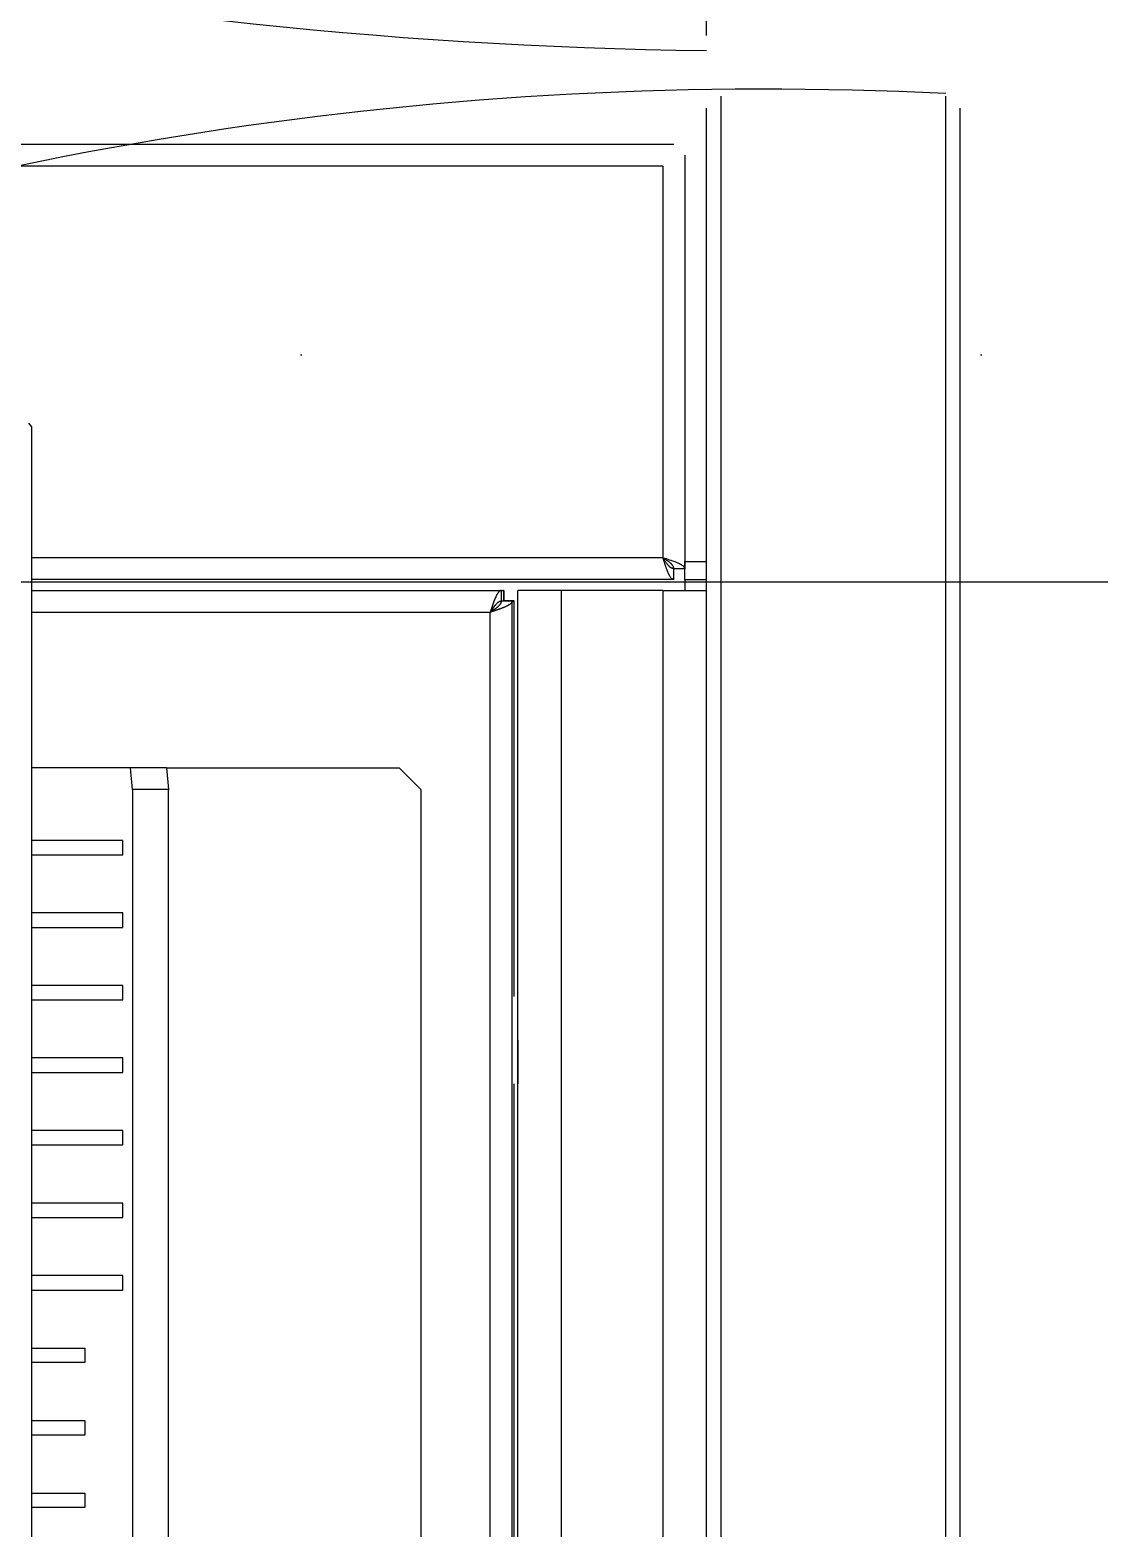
# Model space of a CAD drawing. Header units: millimetres. Extents: x -15291 to 293567, y -98510 to 49398.
# Drawn here: x 50222.1 to 50369.5, y 25769.6 to 25976.1 of the extents above; entities that cross this region are included whole.
import ezdxf

# ---------------------------------------------------------------- set-up
doc = ezdxf.new("R2010")
doc.units = ezdxf.units.MM
doc.header["$LTSCALE"] = 50
doc.header["$MEASUREMENT"] = 0
doc.linetypes.add('AUSGEZOGEN', pattern=[0])
doc.linetypes.add('PHANTOM2', pattern=[1.25, 0.625, -0.125, 0.125, -0.125, 0.125, -0.125])
for name, color, linetype in [('DV16_Standard', 7, 'CONTINUOUS'), ('FFU', 4, 'CONTINUOUS'), ('RASTER', 30, 'AUSGEZOGEN'), ('Standard', 7, 'CONTINUOUS')]:
    doc.layers.add(name, color=color, linetype=linetype)

msp = doc.modelspace()

# ---------------------------------------------------------------- hatches: boundary and pattern name
at = {"layer": 'FFU'}
h = msp.add_hatch(dxfattribs=at)
h.set_pattern_fill('DOTS,_I', color=256, scale=1500, style=2)
h.set_pattern_definition([(0, (900, -3600), (46.875, 93.75), [0, -93.75])])
h.paths.add_polyline_path([(50110, 25900), (51010, 25900), (51010, 27100), (50110, 27100)])

# ---------------------------------------------------------------- linework, layer by layer
at = {"layer": 'DV16_Standard', "color": 7, "linetype": 'Continuous', "ltscale": 254}
for p, q in [((50315.34, 25975.32), (50315.34, 26635.32)), ((50317.34, 25966.95), (50317.34, 25456.7)), ((50317.34, 25966.95), (50317.34, 25456.7)), ((50348.34, 25456.7), (50348.34, 25966.95)), ((50315.34, 25458.32), (50315.34, 25965.32)), ((50315.34, 25458.32), (50315.34, 25965.32)), ((50350.34, 25458.32), (50350.34, 25965.32)), ((50310.84, 25960.32), (50107.34, 25960.32)), ((50312.34, 25958.82), (50312.34, 25901.82)), ((50309.34, 25957.32), (50107.34, 25957.32)), ((50309.34, 25957.32), (50309.34, 25903.32)), ((50312.34, 25952.82), (50312.34, 25902.82)), ((50221.84, 25921.87), (50222.29, 25921.37)), ((50222.29, 25921.37), (50222.29, 25502.37)), ((50309.34, 25903.32), (50222.29, 25903.32)), ((50312.34, 25900.32), (50312.34, 25902.82)), ((50312.34, 25902.82), (50315.34, 25902.82)), ((50310.84, 25900.32), (50222.29, 25900.32)), ((50310.84, 25900.32), (50310.84, 25901.82)), ((50312.34, 25901.82), (50310.84, 25901.82)), ((50312.34, 25900.32), (50312.34, 25898.82)), ((50312.34, 25900.32), (50315.34, 25900.32)), ((50222.29, 25898.82), (50287.03, 25898.82)), ((50287.04, 25898.82), (50287.03, 25898.82)), ((50287.03, 25898.82), (50287.34, 25898.82)), ((50287.04, 25898.82), (50287.04, 25897.34)), ((50287.34, 25898.82), (50287.34, 25897.34)), ((50287.4, 25898.81), (50287.34, 25898.82)), ((50287.4, 25898.81), (50287.39, 25897.37)), ((50295.34, 25898.82), (50289.34, 25898.82)), ((50289.34, 25764.32), (50289.34, 25898.82)), ((50295.34, 25764.32), (50295.34, 25898.82)), ((50309.34, 25898.82), (50295.34, 25898.82)), ((50309.34, 25898.82), (50309.34, 25764.32)), ((50309.34, 25898.82), (50315.34, 25898.82)), ((50222.29, 25895.82), (50285.53, 25895.82)), ((50285.53, 25764.32), (50285.53, 25895.82)), ((50288.53, 25897.34), (50287.04, 25897.34)), ((50288.84, 25897.37), (50287.38, 25897.37)), ((50288.53, 25764.32), (50288.53, 25897.34)), ((50288.53, 25897.32), (50288.83, 25897.32)), ((50288.84, 25842.82), (50288.84, 25897.37)), ((50235.93, 25874.37), (50222.29, 25874.37)), ((50236.19, 25871.37), (50235.93, 25874.37)), ((50240.91, 25874.37), (50235.93, 25874.37)), ((50240.91, 25874.37), (50272.99, 25874.37)), ((50240.91, 25874.37), (50241.17, 25871.37)), ((50275.97, 25871.37), (50272.99, 25874.37)), ((50236.19, 25871.37), (50236.19, 25552.37)), ((50241.17, 25871.37), (50236.19, 25871.37)), ((50241.17, 25552.37), (50241.17, 25871.37)), ((50275.97, 25871.37), (50275.97, 25764.32)), ((50234.88, 25864.37), (50222.29, 25864.37)), ((50234.88, 25862.37), (50234.88, 25864.37)), ((50222.29, 25862.37), (50234.88, 25862.37)), ((50234.88, 25854.37), (50222.29, 25854.37)), ((50222.29, 25852.37), (50234.88, 25852.37)), ((50234.88, 25852.37), (50234.88, 25854.37)), ((50234.88, 25844.37), (50222.29, 25844.37)), ((50234.88, 25842.37), (50234.88, 25844.37)), ((50222.29, 25842.37), (50234.88, 25842.37)), ((50289.34, 25836.82), (50289.34, 25842.82)), ((50289.34, 25836.82), (50289.34, 25830.82)), ((50234.88, 25834.37), (50222.29, 25834.37)), ((50234.88, 25832.37), (50234.88, 25834.37)), ((50222.29, 25832.37), (50234.88, 25832.37)), ((50288.84, 25764.32), (50288.84, 25830.82)), ((50234.88, 25824.37), (50222.29, 25824.37)), ((50234.88, 25822.37), (50234.88, 25824.37)), ((50222.29, 25822.37), (50234.88, 25822.37)), ((50234.88, 25814.37), (50222.29, 25814.37)), ((50234.88, 25812.37), (50234.88, 25814.37)), ((50222.29, 25812.37), (50234.88, 25812.37)), ((50234.88, 25804.37), (50222.29, 25804.37)), ((50234.88, 25802.37), (50234.88, 25804.37)), ((50222.29, 25802.37), (50234.88, 25802.37)), ((50222.29, 25794.37), (50229.65, 25794.37)), ((50229.65, 25794.37), (50229.65, 25792.37)), ((50229.65, 25792.37), (50222.29, 25792.37)), ((50222.29, 25784.37), (50229.65, 25784.37)), ((50229.65, 25784.37), (50229.65, 25782.37)), ((50229.65, 25782.37), (50222.29, 25782.37)), ((50222.29, 25774.37), (50229.65, 25774.37)), ((50229.65, 25774.37), (50229.65, 25772.37)), ((50229.65, 25772.37), (50222.29, 25772.37))]:
    msp.add_line(p, q, dxfattribs=at)
at = {"layer": 'DV16_Standard', "color": 4, "linetype": 'PHANTOM2', "ltscale": 254}
msp.add_arc((50323.34, 25463.12), 504.82, 87.1614, 180, dxfattribs=at)
at = {"layer": 'DV16_Standard', "color": 7, "linetype": 'Continuous', "ltscale": 254}
for centre, radius, start, end in [((50288.61, 25897.33), 0.0883, 179.4285, 188.2692), ((50288.55, 25897.37), 0.288, 350.832, 0.5783)]:
    msp.add_arc(centre, radius, start, end, dxfattribs=at)
msp.add_open_spline([(50312.34, 25901.82), (50312.34, 25901.92), (50312.24, 25902.12), (50311.8, 25902.42), (50311.13, 25902.72), (50310.28, 25903.02), (50309.65, 25903.22), (50309.34, 25903.32)], degree=3, dxfattribs=at)
for points, knots in [([(50310.84, 25901.82), (50310.83, 25901.86), (50310.83, 25901.95), (50310.79, 25902.07), (50310.73, 25902.18), (50310.67, 25902.28), (50310.61, 25902.36), (50310.54, 25902.44), (50310.46, 25902.52), (50310.37, 25902.6), (50310.27, 25902.68), (50310.17, 25902.76), (50310.06, 25902.84), (50309.95, 25902.92), (50309.83, 25903), (50309.71, 25903.08), (50309.59, 25903.16), (50309.46, 25903.24), (50309.38, 25903.3), (50309.34, 25903.32)], [0, 0, 0, 0, 0.083315, 0.16663, 0.249944, 0.30352, 0.357095, 0.410671, 0.464246, 0.517821, 0.571397, 0.624972, 0.678548, 0.732123, 0.785698, 0.839274, 0.892849, 0.946425, 1, 1, 1, 1]), ([(50310.84, 25901.82), (50310.8, 25901.82), (50310.71, 25901.83), (50310.59, 25901.87), (50310.48, 25901.92), (50310.38, 25901.99), (50310.3, 25902.05), (50310.22, 25902.12), (50310.14, 25902.2), (50310.06, 25902.29), (50309.98, 25902.39), (50309.9, 25902.49), (50309.82, 25902.6), (50309.74, 25902.71), (50309.66, 25902.83), (50309.58, 25902.95), (50309.5, 25903.07), (50309.42, 25903.2), (50309.36, 25903.28), (50309.34, 25903.32)], [0, 0, 0, 0, 0.083316, 0.166631, 0.249943, 0.30352, 0.357096, 0.41067, 0.464245, 0.517822, 0.571398, 0.624972, 0.678547, 0.732124, 0.785699, 0.839272, 0.892848, 0.946424, 1, 1, 1, 1]), ([(50310.84, 25900.32), (50310.8, 25900.33), (50310.74, 25900.33), (50310.64, 25900.38), (50310.54, 25900.46), (50310.44, 25900.58), (50310.34, 25900.72), (50310.25, 25900.87), (50310.18, 25901), (50310.12, 25901.12), (50310.07, 25901.24), (50310.01, 25901.38), (50309.95, 25901.51), (50309.9, 25901.66), (50309.84, 25901.81), (50309.79, 25901.96), (50309.73, 25902.12), (50309.67, 25902.28), (50309.62, 25902.45), (50309.56, 25902.62), (50309.51, 25902.8), (50309.45, 25902.97), (50309.39, 25903.15), (50309.36, 25903.26), (50309.34, 25903.32)], [0, 0, 0, 0, 0.066831, 0.13367, 0.200513, 0.267358, 0.334203, 0.401043, 0.438476, 0.475908, 0.513339, 0.550771, 0.588203, 0.625638, 0.663075, 0.700512, 0.737951, 0.77539, 0.812829, 0.850266, 0.887703, 0.925138, 0.96257, 1, 1, 1, 1]), ([(50287.04, 25898.82), (50287.03, 25898.82), (50287.01, 25898.82), (50286.98, 25898.81), (50286.95, 25898.8), (50286.91, 25898.79), (50286.88, 25898.77), (50286.85, 25898.75), (50286.82, 25898.73), (50286.79, 25898.71), (50286.75, 25898.68), (50286.72, 25898.65), (50286.69, 25898.61), (50286.66, 25898.58), (50286.63, 25898.54), (50286.6, 25898.49), (50286.56, 25898.45), (50286.53, 25898.4), (50286.5, 25898.35), (50286.47, 25898.29), (50286.44, 25898.23), (50286.41, 25898.18), (50286.37, 25898.11), (50286.34, 25898.05), (50286.31, 25897.98), (50286.28, 25897.91), (50286.25, 25897.84), (50286.21, 25897.77), (50286.18, 25897.69), (50286.15, 25897.62), (50286.12, 25897.54), (50286.09, 25897.46), (50286.06, 25897.37), (50286.02, 25897.29), (50285.99, 25897.2), (50285.96, 25897.11), (50285.93, 25897.03), (50285.9, 25896.94), (50285.87, 25896.84), (50285.83, 25896.75), (50285.8, 25896.66), (50285.77, 25896.56), (50285.74, 25896.47), (50285.71, 25896.37), (50285.68, 25896.28), (50285.64, 25896.18), (50285.61, 25896.08), (50285.58, 25895.98), (50285.55, 25895.9), (50285.53, 25895.84), (50285.53, 25895.82)], [0, 0, 0, 0, 0.020979, 0.041958, 0.062937, 0.083916, 0.104895, 0.125874, 0.146853, 0.167832, 0.188811, 0.20979, 0.230769, 0.251748, 0.272727, 0.293706, 0.314685, 0.335664, 0.356643, 0.377622, 0.398601, 0.41958, 0.440559, 0.461538, 0.482517, 0.503496, 0.524475, 0.545454, 0.566433, 0.587412, 0.608391, 0.62937, 0.650349, 0.671328, 0.692307, 0.713287, 0.734265, 0.755245, 0.776224, 0.797203, 0.818182, 0.839161, 0.86014, 0.881119, 0.902098, 0.923077, 0.944056, 0.965035, 0.986014, 1, 1, 1, 1]), ([(50288.53, 25897.34), (50288.53, 25897.33), (50288.52, 25897.31), (50288.52, 25897.28), (50288.51, 25897.25), (50288.5, 25897.22), (50288.48, 25897.19), (50288.47, 25897.16), (50288.45, 25897.12), (50288.42, 25897.09), (50288.39, 25897.06), (50288.36, 25897.03), (50288.33, 25897), (50288.29, 25896.97), (50288.25, 25896.93), (50288.21, 25896.9), (50288.17, 25896.87), (50288.12, 25896.84), (50288.07, 25896.81), (50288.01, 25896.77), (50287.96, 25896.74), (50287.9, 25896.71), (50287.84, 25896.68), (50287.78, 25896.65), (50287.71, 25896.62), (50287.64, 25896.58), (50287.57, 25896.55), (50287.5, 25896.52), (50287.42, 25896.49), (50287.35, 25896.46), (50287.27, 25896.43), (50287.19, 25896.39), (50287.11, 25896.36), (50287.02, 25896.33), (50286.94, 25896.3), (50286.85, 25896.27), (50286.76, 25896.23), (50286.67, 25896.2), (50286.58, 25896.17), (50286.49, 25896.14), (50286.39, 25896.11), (50286.3, 25896.08), (50286.21, 25896.04), (50286.11, 25896.01), (50286.01, 25895.98), (50285.92, 25895.95), (50285.82, 25895.92), (50285.72, 25895.89), (50285.62, 25895.85), (50285.56, 25895.83), (50285.53, 25895.82)], [0, 0, 0, 0, 0.013986, 0.034965, 0.055944, 0.076923, 0.097902, 0.118881, 0.13986, 0.160839, 0.181818, 0.202797, 0.223776, 0.244755, 0.265735, 0.286713, 0.307693, 0.328672, 0.349651, 0.37063, 0.391609, 0.412588, 0.433567, 0.454546, 0.475525, 0.496504, 0.517483, 0.538462, 0.559441, 0.58042, 0.601399, 0.622378, 0.643357, 0.664336, 0.685315, 0.706294, 0.727273, 0.748252, 0.769231, 0.79021, 0.811189, 0.832168, 0.853147, 0.874126, 0.895105, 0.916084, 0.937063, 0.958042, 0.979021, 1, 1, 1, 1]), ([(50287.03, 25897.34), (50287.03, 25897.32), (50287.02, 25897.3), (50287.02, 25897.26), (50287.01, 25897.22), (50287, 25897.17), (50286.99, 25897.13), (50286.98, 25897.09), (50286.96, 25897.05), (50286.94, 25897.01), (50286.92, 25896.97), (50286.89, 25896.93), (50286.86, 25896.89), (50286.83, 25896.85), (50286.8, 25896.81), (50286.77, 25896.77), (50286.73, 25896.73), (50286.7, 25896.69), (50286.66, 25896.65), (50286.61, 25896.61), (50286.57, 25896.57), (50286.53, 25896.53), (50286.48, 25896.49), (50286.43, 25896.45), (50286.38, 25896.41), (50286.33, 25896.37), (50286.28, 25896.33), (50286.22, 25896.29), (50286.17, 25896.25), (50286.11, 25896.21), (50286.05, 25896.17), (50285.99, 25896.13), (50285.93, 25896.09), (50285.87, 25896.05), (50285.81, 25896.01), (50285.75, 25895.97), (50285.69, 25895.93), (50285.63, 25895.89), (50285.58, 25895.85), (50285.54, 25895.83), (50285.53, 25895.82)], [0, 0, 0, 0, 0.026549, 0.053097, 0.079646, 0.106195, 0.132743, 0.159292, 0.185841, 0.212389, 0.238938, 0.265487, 0.292035, 0.318584, 0.345133, 0.371681, 0.39823, 0.424779, 0.451327, 0.477876, 0.504425, 0.530973, 0.557522, 0.584071, 0.610619, 0.637168, 0.663717, 0.690265, 0.716814, 0.743362, 0.769911, 0.79646, 0.823008, 0.849557, 0.876106, 0.902654, 0.929203, 0.955752, 0.9823, 1, 1, 1, 1]), ([(50287.04, 25897.32), (50287.03, 25897.32), (50287.01, 25897.32), (50286.97, 25897.32), (50286.93, 25897.31), (50286.89, 25897.3), (50286.85, 25897.29), (50286.81, 25897.28), (50286.77, 25897.26), (50286.73, 25897.24), (50286.69, 25897.22), (50286.65, 25897.19), (50286.61, 25897.17), (50286.57, 25897.14), (50286.53, 25897.11), (50286.49, 25897.08), (50286.45, 25897.04), (50286.41, 25897), (50286.37, 25896.96), (50286.33, 25896.92), (50286.29, 25896.88), (50286.25, 25896.84), (50286.21, 25896.79), (50286.17, 25896.74), (50286.13, 25896.69), (50286.09, 25896.64), (50286.05, 25896.59), (50286.01, 25896.53), (50285.97, 25896.48), (50285.93, 25896.42), (50285.89, 25896.37), (50285.85, 25896.31), (50285.81, 25896.25), (50285.77, 25896.19), (50285.73, 25896.13), (50285.69, 25896.07), (50285.65, 25896.01), (50285.61, 25895.95), (50285.57, 25895.88), (50285.54, 25895.84), (50285.53, 25895.82)], [0, 0, 0, 0, 0.0177, 0.044248, 0.070797, 0.097346, 0.123894, 0.150443, 0.176992, 0.20354, 0.230089, 0.256638, 0.283186, 0.309735, 0.336283, 0.362832, 0.389381, 0.415929, 0.442478, 0.469027, 0.495575, 0.522124, 0.548673, 0.575221, 0.60177, 0.628319, 0.654867, 0.681416, 0.707965, 0.734513, 0.761062, 0.787611, 0.814159, 0.840708, 0.867257, 0.893805, 0.920354, 0.946903, 0.973451, 1, 1, 1, 1])]:
    msp.add_open_spline(points, degree=3, knots=knots, dxfattribs=at)
at = {"layer": 'RASTER'}
msp.add_line((48310, 25900), (51910, 25900), dxfattribs=at)
at = {"layer": 'Standard', "color": 4, "linetype": 'PHANTOM2', "ltscale": 254}
msp.add_arc((50323.34, 26630.52), 657.31, 180, 269.30265, dxfattribs=at)

doc.saveas('drawing.dxf')
